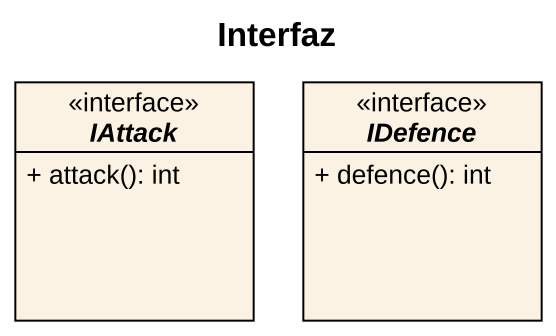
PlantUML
@startuml
title Interfaz
hide circle
hide empty members
skinparam classAttributeIconSize 0
interface IAttack <<interface>> {
  + attack(): int
}
interface IDefence <<interface>> {
  + defence(): int
}
@enduml
